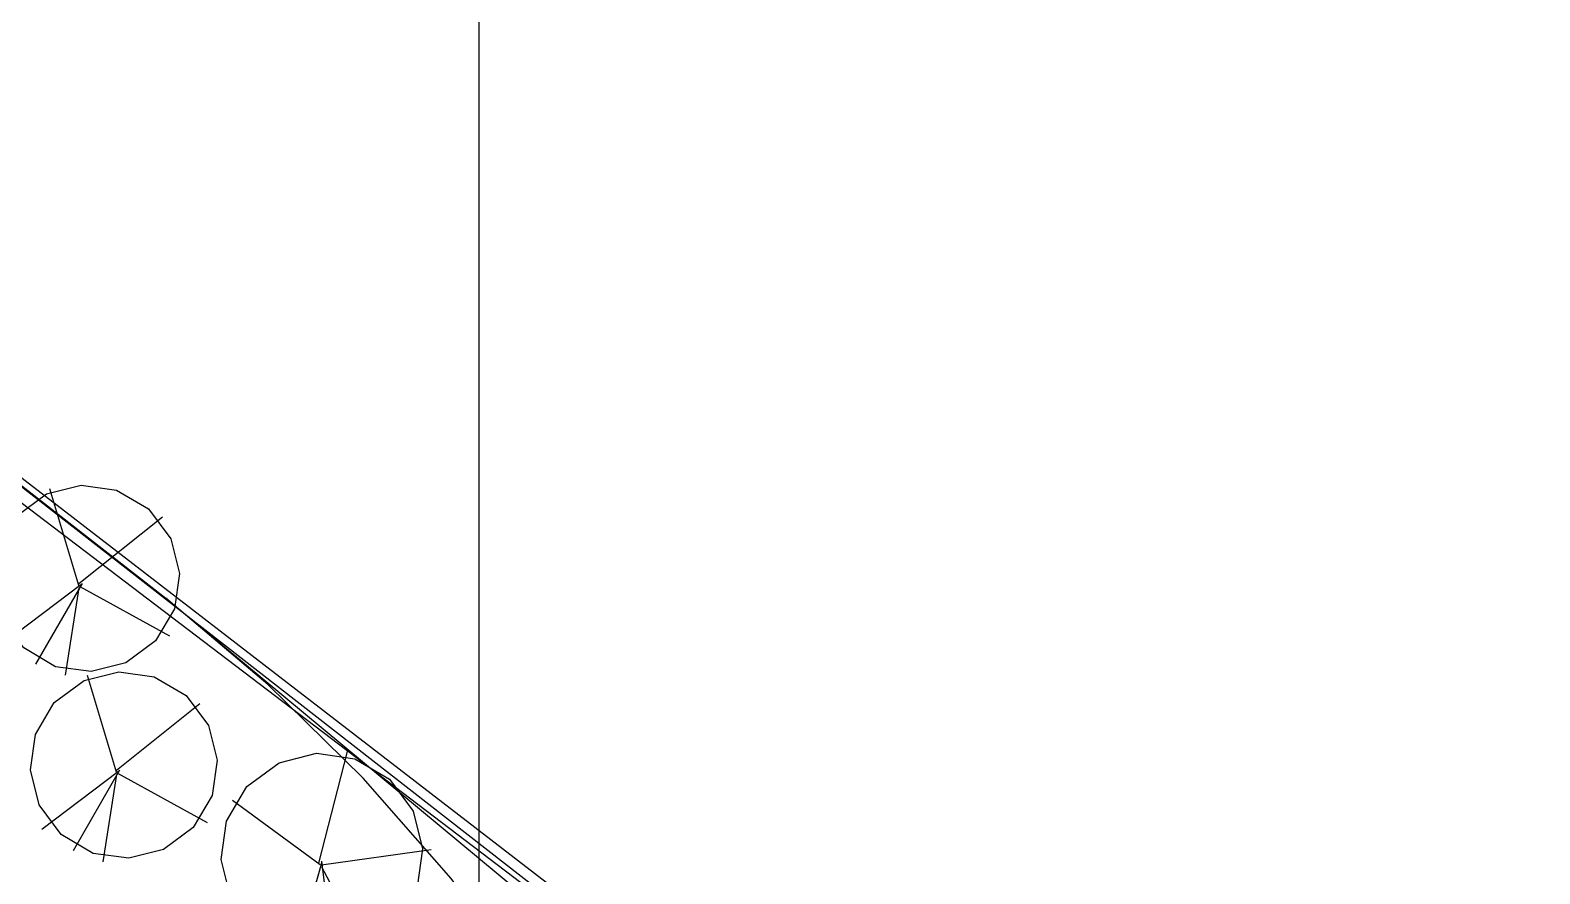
# Model space of a CAD drawing. Header units: millimetres. Extents: x 14950 to 15746, y 1103 to 1809.
# Drawn here: x 15425.8 to 15430.93, y 1493.11 to 1495.98 of the extents above; entities that cross this region are included whole.
import ezdxf
from ezdxf.xclip import XClip

# ---------------------------------------------------------------- set-up
doc = ezdxf.new("R2010")
doc.units = ezdxf.units.MM
doc.header["$LTSCALE"] = 10
doc.header["$MEASUREMENT"] = 0
doc.header["$XCLIPFRAME"] = 2
doc.layers.add('TZ-BASE', color=253, linetype='Continuous')

# ---------------------------------------------------------------- blocks, each defined once
blk = doc.blocks.new('JD-DTJ6DGH')
at = {"layer": 'TZ-BASE', "elevation": 38.0498, "flags": 128}
blk.add_lwpolyline([(389.9289, 87.5937), (389.9289, 103.2965), (402.5883, 110.3829)], dxfattribs=at)
blk = doc.blocks.new('JD-DGHCDGH7DFXH')
at = {"layer": 'TZ-BASE', "ltscale": 10}
for p, q in [((368.6344, 32.4021), (397.5454, 10.427)), ((385.3181, 19.8377), (397.5265, 10.4338))]:
    blk.add_line(p, q, dxfattribs=at)
at = {"layer": 'TZ-BASE'}
for p, q in [((385.3181, 19.8377), (391.9189, 14.6908)), ((387.2676, 18.3227), (388.9297, 17.0243)), ((388.634, 17.0675), (388.5359, 17.396)), ((388.6343, 17.0751), (388.9179, 17.3011)), ((388.6412, 17.0699), (388.3798, 16.8733)), ((388.6449, 17.0748), (388.4869, 16.8004)), ((388.6338, 17.06), (388.5881, 16.7628)), ((388.6375, 17.0649), (388.9427, 16.8968)), ((388.9297, 17.0243), (424.2917, -12.3251)), ((388.7619, 16.4329), (388.6638, 16.7613)), ((388.7622, 16.4404), (389.0458, 16.6665)), ((389.45, 16.1242), (389.5478, 16.5035)), ((388.7691, 16.4352), (388.5077, 16.2387)), ((388.7728, 16.4402), (388.6147, 16.1658)), ((388.7617, 16.4254), (388.7159, 16.1282)), ((388.7654, 16.4303), (389.0705, 16.2622)), ((389.4546, 16.1176), (389.1566, 16.3371)), ((389.4593, 16.1176), (389.8318, 16.1708)), ((389.4593, 16.1242), (389.3615, 15.7848)), ((389.4593, 16.1309), (389.5012, 15.7915)), ((389.4593, 16.1109), (389.613, 15.8248))]:
    blk.add_line(p, q, dxfattribs=at)
blk.add_arc((385.236, 12.296), 6, 34.6511, 52.0035, dxfattribs=at)
for centre, major_axis in [((388.6589, 17.092), (0.2123, 0.2361)), ((388.7868, 16.4574), (0.2123, 0.2361)), ((389.4602, 16.1548), (0.2293, 0.255))]:
    blk.add_ellipse(centre, major_axis=major_axis, ratio=1, dxfattribs=at)

msp = doc.modelspace()

# ---------------------------------------------------------------- block references
at = {"layer": 'TZ-BASE'}
ref = msp.add_blockref('JD-DGHCDGH7DFXH', (15037.333, 1477.0248), dxfattribs=at)
XClip(ref).set_block_clipping_path([(-0.066111234, 74.999970863), (699.933616811, 75.6206052864), (700.0658361092, -74.3793364424), (0.0661112341, -74.999970863)])
msp.add_blockref('JD-DTJ6DGH', (15037.3991, 1402.0249), dxfattribs=at)

doc.saveas('drawing.dxf')
